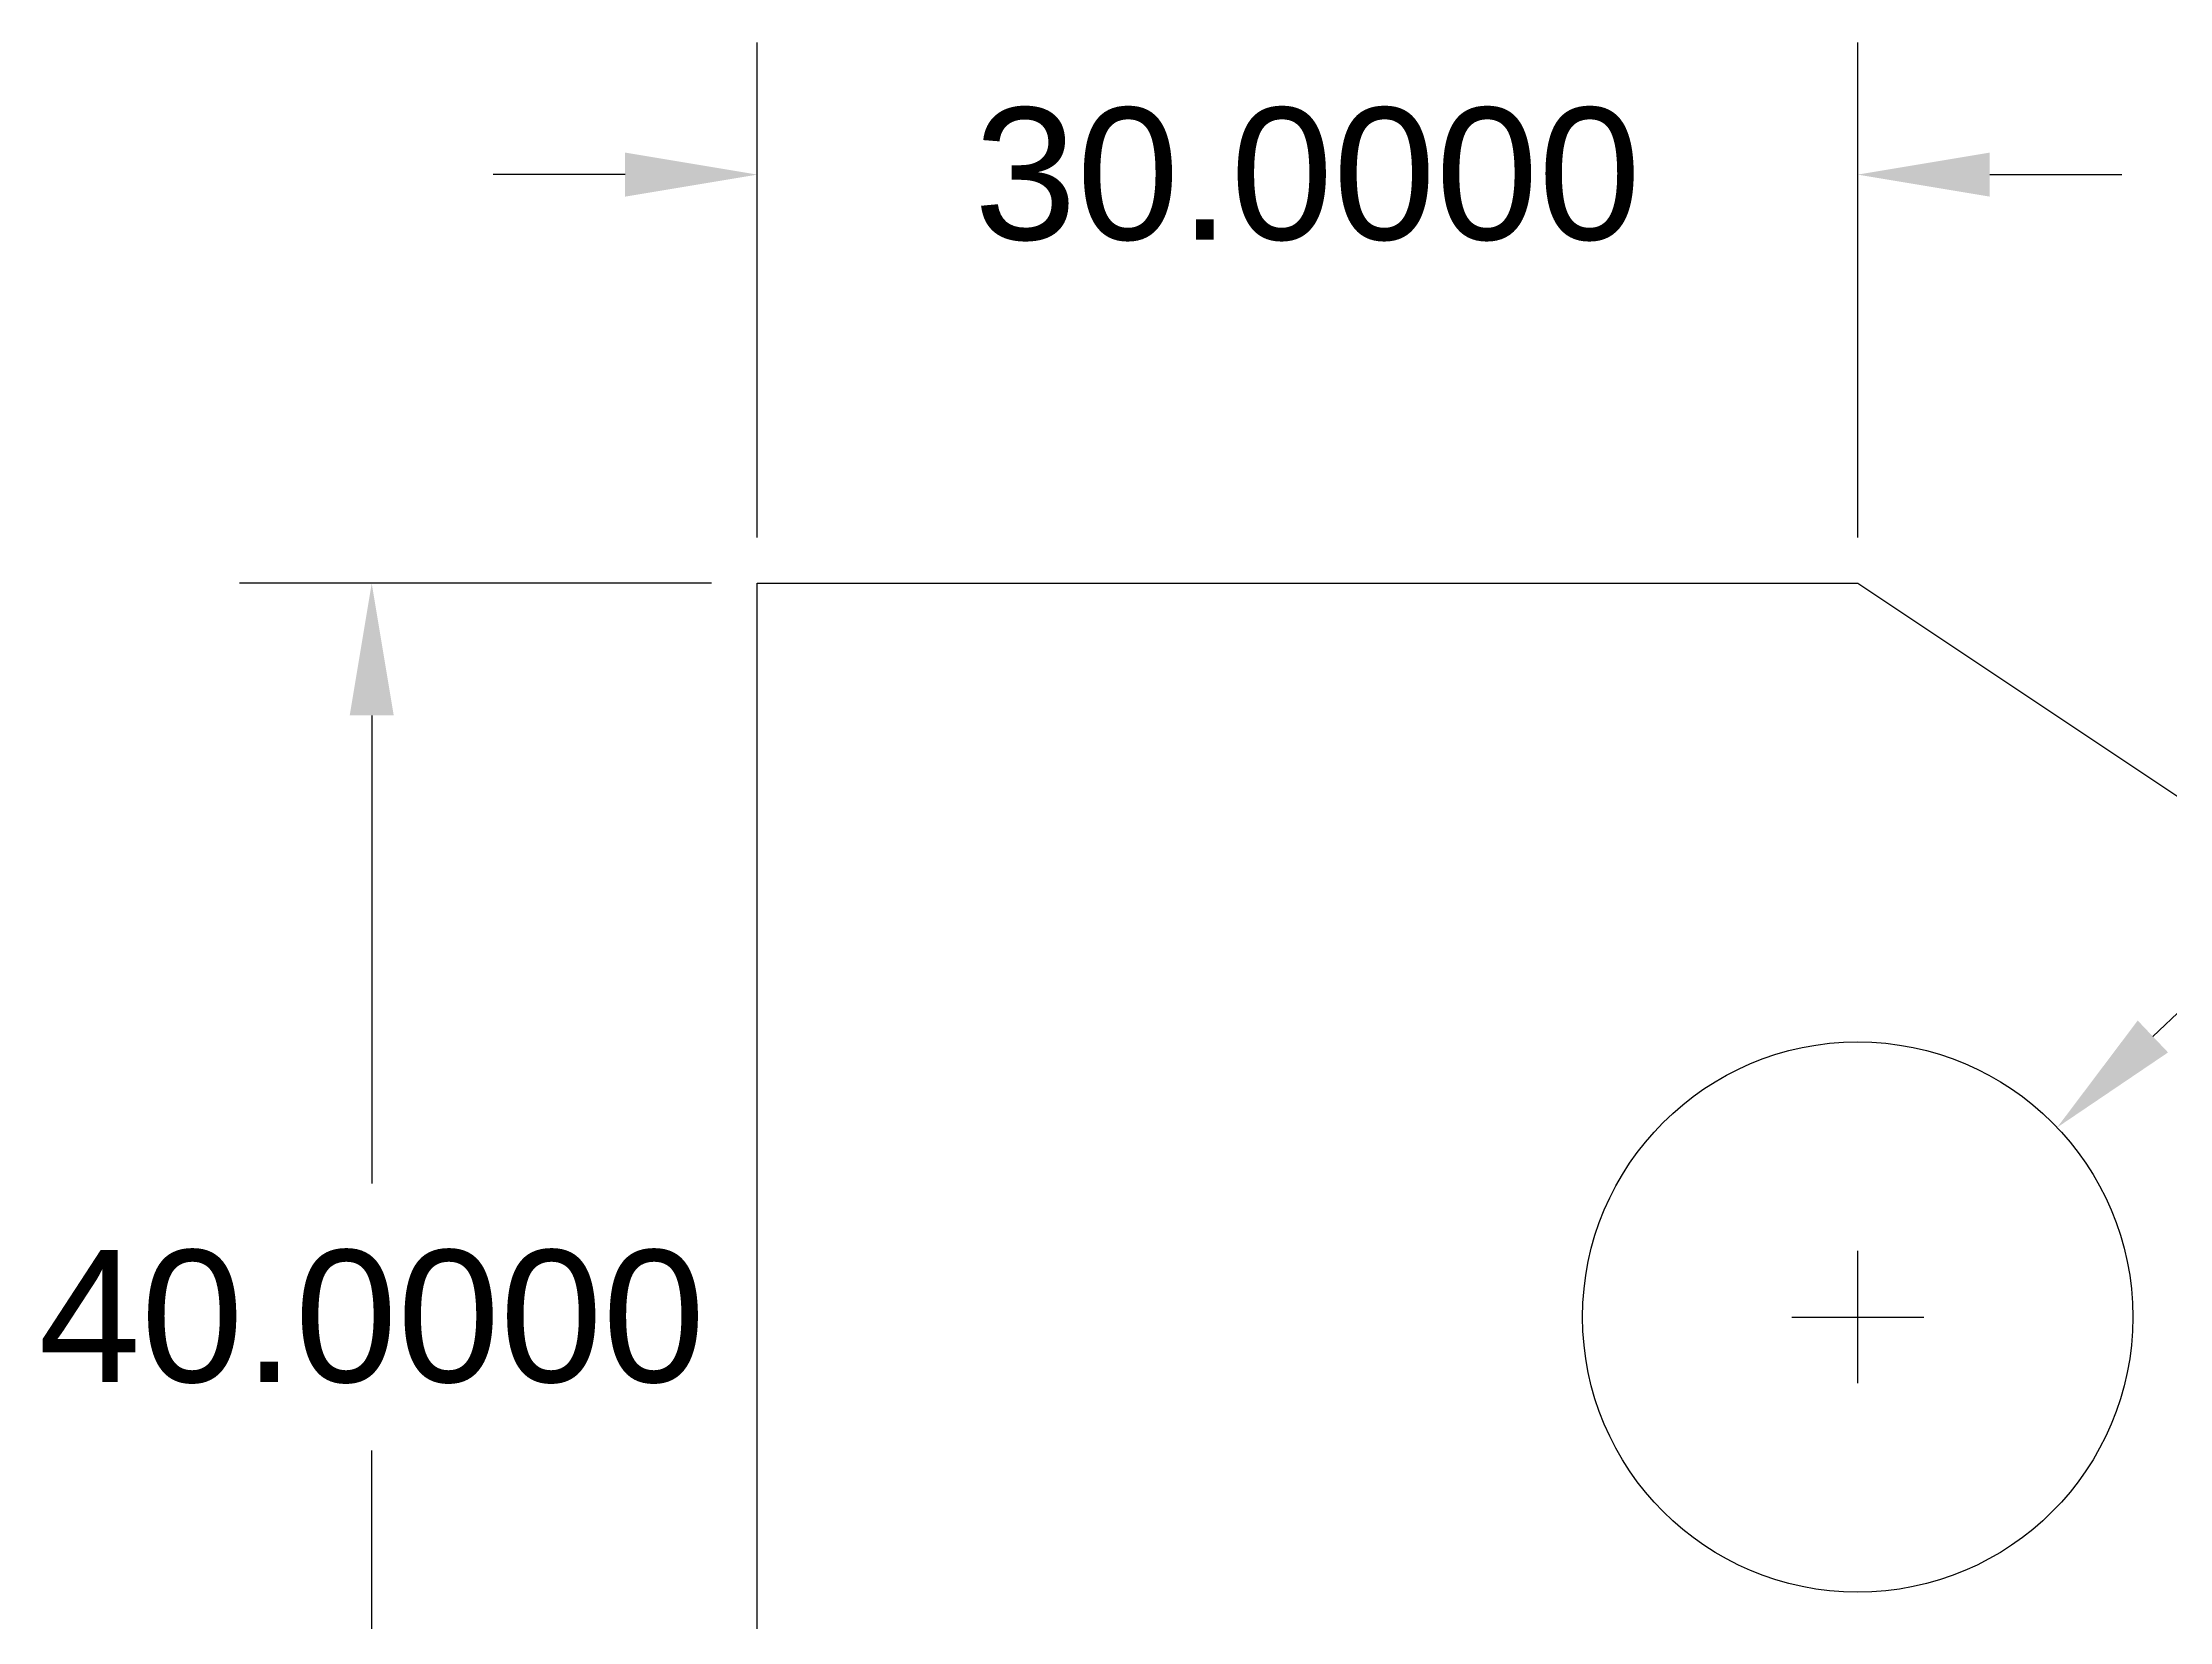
# Model space of a CAD drawing. Header units: millimetres. Extents: x -69 to 98, y 14 to 181.
# Drawn here: x -68.7 to -10.7, y 54.4 to 97.4 of the extents above; entities that cross this region are included whole.
import ezdxf

# ---------------------------------------------------------------- set-up
doc = ezdxf.new("R2010")
doc.units = ezdxf.units.MM
doc.header["$MEASUREMENT"] = 0
doc.styles.get("Standard").update_dxf_attribs({"font": 'arial.ttf'})
doc.dimstyles.new('Annotative', dxfattribs={"dimscale": 0, "dimtxt": 0.18, "dimasz": 0.18, "dimexe": 0.18, "dimexo": 0.0625, "dimgap": 0.09, "dimtad": 0, "dimtih": 1, "dimtoh": 1, "dimdec": 4, "dimzin": 0, "dimdsep": 46, "dimtxsty": 'Standard', "dimcen": 0.09, "dimadec": 0, "dimazin": 0, "dimtfac": 1, "dimtdec": 4, "dimtofl": 0, "dimtmove": 0, "dimatfit": 3, "dimfxl": 1, "dimtolj": 1, "dimtzin": 0, "dimarcsym": 0})

# ---------------------------------------------------------------- blocks, each defined once
blk = doc.blocks.new('*D4')
at = {"color": 0, "lineweight": -2}
for p, q in [((-50.425, 82.672), (-63.283, 82.672)), ((-59.683, 79.072), (-59.683, 66.31)), ((-59.683, 46.272), (-59.683, 59.034)), ((-50.425, 42.672), (-63.283, 42.672))]:
    blk.add_line(p, q, dxfattribs=at)
at = {"color": 0}
for points in [[(-60.283, 79.072), (-59.083, 79.072), (-59.683, 82.672)], [(-60.283, 46.272), (-59.083, 46.272), (-59.683, 42.672)]]:
    blk.add_solid(points, dxfattribs=at)
at = {"layer": 'Defpoints', "color": 0}
for p in [(-49.175, 82.672), (-59.683, 42.672), (-49.175, 42.672)]:
    blk.add_point(p, dxfattribs=at)
at = {"color": 0, "insert": (-59.683, 62.672), "char_height": 3.6, "attachment_point": 5}
blk.add_mtext('\\A1;40.0000', dxfattribs=at)
blk = doc.blocks.new('*D6')
at = {"color": 0, "lineweight": -2}
for p, q in [((3.119, 83.863), (-11.13, 70.319)), ((6.719, 83.863), (3.119, 83.863)), ((-19.175, 60.872), (-19.175, 64.472)), ((-20.975, 62.672), (-17.375, 62.672))]:
    blk.add_line(p, q, dxfattribs=at)
at = {"color": 0}
blk.add_solid([(-11.543, 70.754), (-10.716, 69.884), (-13.739, 67.839)], dxfattribs=at)
at = {"layer": 'Defpoints', "color": 0}
for p in [(-13.739, 67.839), (-24.611, 57.504)]:
    blk.add_point(p, dxfattribs=at)
at = {"color": 0, "insert": (19.343, 83.863), "char_height": 3.6, "attachment_point": 5}
blk.add_mtext('\\A1;∅15.0000', dxfattribs=at)
blk = doc.blocks.new('*D7')
at = {"color": 0, "lineweight": -2}
for p, q in [((-49.175, 83.922), (-49.175, 97.412)), ((-19.175, 83.922), (-19.175, 97.412)), ((-52.775, 93.812), (-56.375, 93.812)), ((-15.575, 93.812), (-11.975, 93.812))]:
    blk.add_line(p, q, dxfattribs=at)
at = {"color": 0}
for points in [[(-52.775, 94.412), (-52.775, 93.212), (-49.175, 93.812)], [(-15.575, 94.412), (-15.575, 93.212), (-19.175, 93.812)]]:
    blk.add_solid(points, dxfattribs=at)
at = {"layer": 'Defpoints', "color": 0}
for p in [(-19.175, 93.812), (-49.175, 82.672), (-19.175, 82.672)]:
    blk.add_point(p, dxfattribs=at)
at = {"color": 0, "insert": (-34.175, 93.812), "char_height": 3.6, "attachment_point": 5}
blk.add_mtext('\\A1;30.0000', dxfattribs=at)

msp = doc.modelspace()

# ---------------------------------------------------------------- linework, layer by layer
for p, q in [((-49.17517, 42.67161), (-49.17517, 82.67161)), ((-49.17517, 82.67161), (-19.17517, 82.67161)), ((-19.17517, 82.67161), (10.82483, 62.67161))]:
    msp.add_line(p, q)
msp.add_circle((-19.17517, 62.67161), 7.5)

# ---------------------------------------------------------------- dimensions: what is measured, and where the dimension line sits
dim = msp.add_linear_dim(base=(-19.17517, 93.81198), p1=(-49.17517, 82.67161), p2=(-19.17517, 82.67161), dimstyle='Annotative')
dim.commit()
dim.dimension.update_dxf_attribs({"geometry": '*D7', "text_midpoint": (-34.17517, 93.81198)})
dim = msp.add_diameter_dim_2p(p1=(-24.61119, 57.50443), p2=(-13.73916, 67.83879), dimstyle='Annotative')
dim.commit()
dim.dimension.update_dxf_attribs({"geometry": '*D6', "text_midpoint": (19.34256, 83.86346), "dimtype": 163})
dim = msp.add_linear_dim(base=(-59.68273, 42.67161), p1=(-49.17517, 82.67161), p2=(-49.17517, 42.67161), angle=90, dimstyle='Annotative')
dim.commit()
dim.dimension.update_dxf_attribs({"geometry": '*D4', "text_midpoint": (-59.68273, 62.67161)})

doc.saveas('drawing.dxf')
